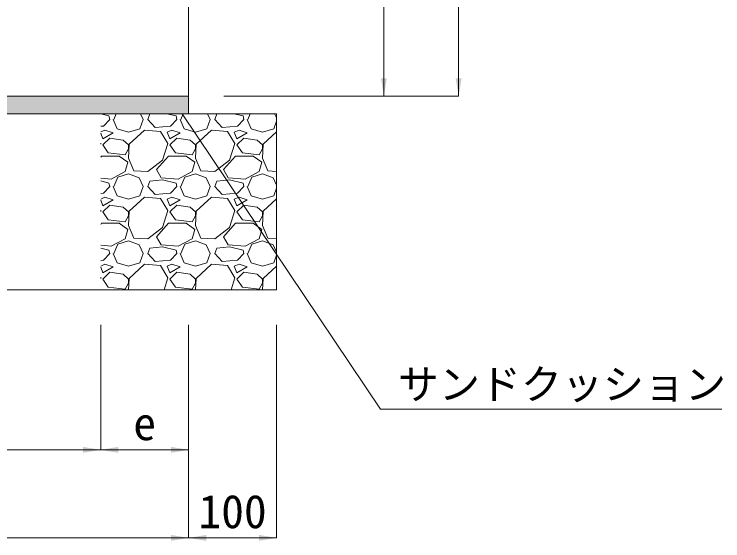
# Model space of a CAD drawing. Units: millimetres at full size; details may follow other scales. Extents: x 87158 to 122251, y -125707 to -112261.
# Drawn here: x 116303 to 117109, y -123015 to -122417 of the extents above; entities that cross this region are included whole.
import ezdxf
from ezdxf.enums import TextEntityAlignment as Align

# ---------------------------------------------------------------- set-up
doc = ezdxf.new("R2010")
doc.units = ezdxf.units.MM
doc.header["$LTSCALE"] = 30
for name, color, linetype, lineweight in [('ハッチング', 7, 'Continuous', 5), ('基礎', 3, 'Continuous', 13), ('寸法線', 7, 'Continuous', 13), ('引出線', 4, 'Continuous', 13), ('本体', 2, 'Continuous', 13)]:
    doc.layers.add(name, color=color, linetype=linetype, lineweight=lineweight)
doc.styles.add('ＭＳ ゴシック', font='')
doc.styles.get('ＭＳ ゴシック').set_extended_font_data('MS Gothic')

# ---------------------------------------------------------------- blocks, each defined once
blk = doc.blocks.new('filled_arrow')
at = {"color": 0, "linetype": 'Continuous', "lineweight": -2}
blk.add_solid([(7.5, 1.25), (0, 0), (7.5, -1.25)], dxfattribs=at)

msp = doc.modelspace()

# ---------------------------------------------------------------- hatches: boundary and pattern name
at = {"layer": 'ハッチング'}
msp.add_hatch(color=256, dxfattribs=at).paths.add_polyline_path([(116501.35, -122529.63), (116501.35, -122509.63), (115901.35, -122509.63), (115901.35, -122529.63)])

# ---------------------------------------------------------------- linework, layer by layer
for p, q in [((116410.8, -122532.24), (116401.35, -122529.88)), ((116411.56, -122536.05), (116404.7, -122543.67)), ((116411.56, -122536.05), (116410.8, -122532.24)), ((116415.37, -122536.05), (116419.94, -122546.72)), ((116416.13, -122536.05), (116418.88, -122529.63)), ((116445.85, -122546.72), (116449.66, -122536.05)), ((116446.7, -122529.63), (116449.66, -122536.05)), ((116455, -122536.05), (116457.28, -122529.95)), ((116463.38, -122545.19), (116455, -122536.05)), ((116460.33, -122529.63), (116457.28, -122529.95)), ((116487, -122532.24), (116476.57, -122529.63)), ((116487.76, -122536.05), (116480.9, -122543.67)), ((116487.76, -122536.05), (116487, -122532.24)), ((116491.57, -122536.05), (116496.14, -122546.72)), ((116492.33, -122536.05), (116495.08, -122529.63)), ((116522.05, -122546.72), (116525.86, -122536.05)), ((116522.9, -122529.63), (116525.86, -122536.05)), ((116531.2, -122536.05), (116533.48, -122529.95)), ((116539.58, -122545.19), (116531.2, -122536.05)), ((116536.53, -122529.63), (116533.48, -122529.95)), ((116563.2, -122532.24), (116552.77, -122529.63)), ((116563.96, -122536.05), (116557.1, -122543.67)), ((116563.96, -122536.05), (116563.2, -122532.24)), ((116567.77, -122536.05), (116572.34, -122546.72)), ((116568.53, -122536.05), (116571.28, -122529.63)), ((116599.1, -122529.63), (116601.35, -122534.51)), ((116404.7, -122543.67), (116401.35, -122543.96)), ((116480.9, -122543.67), (116463.38, -122545.19)), ((116557.1, -122543.67), (116539.58, -122545.19)), ((116598.25, -122546.72), (116601.35, -122538.04)), ((116406.23, -122548.24), (116401.35, -122550.33)), ((116401.35, -122551.67), (116403.94, -122558.15)), ((116403.94, -122558.15), (116415.37, -122551.29)), ((116415.37, -122551.29), (116406.23, -122548.24)), ((116419.94, -122546.72), (116432.9, -122550.53)), ((116432.9, -122550.53), (116445.85, -122546.72)), ((116451.19, -122548.24), (116433.66, -122564.24)), ((116469.47, -122549.76), (116451.19, -122548.24)), ((116477.86, -122563.48), (116469.47, -122549.76)), ((116482.43, -122548.24), (116477.09, -122550.53)), ((116477.09, -122550.53), (116480.14, -122558.15)), ((116480.14, -122558.15), (116491.57, -122551.29)), ((116491.57, -122551.29), (116482.43, -122548.24)), ((116496.14, -122546.72), (116509.1, -122550.53)), ((116509.1, -122550.53), (116522.05, -122546.72)), ((116527.39, -122548.24), (116509.86, -122564.24)), ((116545.67, -122549.76), (116527.39, -122548.24)), ((116554.06, -122563.48), (116545.67, -122549.76)), ((116558.63, -122548.24), (116553.29, -122550.53)), ((116553.29, -122550.53), (116556.34, -122558.15)), ((116556.34, -122558.15), (116567.77, -122551.29)), ((116567.77, -122551.29), (116558.63, -122548.24)), ((116572.34, -122546.72), (116585.3, -122550.53)), ((116585.3, -122550.53), (116598.25, -122546.72)), ((116601.35, -122550.28), (116586.06, -122564.24)), ((116411.56, -122557.38), (116403.94, -122565)), ((116426.8, -122559.67), (116411.56, -122557.38)), ((116432.9, -122565), (116426.8, -122559.67)), ((116487.76, -122557.38), (116480.14, -122565)), ((116503, -122559.67), (116487.76, -122557.38)), ((116509.1, -122565), (116503, -122559.67)), ((116563.96, -122557.38), (116556.34, -122565)), ((116579.2, -122559.67), (116563.96, -122557.38)), ((116585.3, -122565), (116579.2, -122559.67)), ((116401.66, -122563.48), (116401.35, -122562.98)), ((116401.35, -122564.43), (116401.66, -122563.48)), ((116403.94, -122565), (116410.04, -122574.15)), ((116429.09, -122576.43), (116432.9, -122569.58)), ((116433.66, -122564.24), (116432.9, -122580.24)), ((116432.9, -122569.58), (116432.9, -122565)), ((116471.76, -122582.53), (116477.86, -122563.48)), ((116480.14, -122565), (116486.24, -122574.15)), ((116505.29, -122576.43), (116509.1, -122569.58)), ((116509.86, -122564.24), (116509.1, -122580.24)), ((116509.1, -122569.58), (116509.1, -122565)), ((116547.96, -122582.53), (116554.06, -122563.48)), ((116556.34, -122565), (116562.44, -122574.15)), ((116581.49, -122576.43), (116585.3, -122569.58)), ((116586.06, -122564.24), (116585.3, -122580.24)), ((116585.3, -122569.58), (116585.3, -122565)), ((116410.04, -122574.15), (116429.09, -122576.43)), ((116486.24, -122574.15), (116505.29, -122576.43)), ((116562.44, -122574.15), (116581.49, -122576.43)), ((116401.35, -122579.14), (116402.42, -122577.96)), ((116402.42, -122577.96), (116422.23, -122577.96)), ((116422.23, -122577.96), (116432.14, -122584.82)), ((116432.14, -122584.82), (116429.09, -122595.48)), ((116432.9, -122580.24), (116438.99, -122594.72)), ((116455, -122595.48), (116471.76, -122582.53)), ((116464.9, -122593.2), (116478.62, -122577.96)), ((116478.62, -122577.96), (116498.43, -122577.96)), ((116498.43, -122577.96), (116508.34, -122584.82)), ((116508.34, -122584.82), (116505.29, -122595.48)), ((116509.1, -122580.24), (116515.19, -122594.72)), ((116531.2, -122595.48), (116547.96, -122582.53)), ((116541.1, -122593.2), (116554.82, -122577.96)), ((116554.82, -122577.96), (116574.63, -122577.96)), ((116574.63, -122577.96), (116584.54, -122584.82)), ((116584.54, -122584.82), (116581.49, -122595.48)), ((116585.3, -122580.24), (116591.39, -122594.72)), ((116470.24, -122602.34), (116464.9, -122593.2)), ((116546.44, -122602.34), (116541.1, -122593.2)), ((116429.09, -122595.48), (116413.09, -122603.87)), ((116416.13, -122612.25), (116420.71, -122601.58)), ((116420.71, -122601.58), (116432.9, -122597.77)), ((116432.9, -122597.77), (116445.09, -122602.34)), ((116438.99, -122594.72), (116455, -122595.48)), ((116505.29, -122595.48), (116489.29, -122603.87)), ((116492.33, -122612.25), (116496.91, -122601.58)), ((116496.91, -122601.58), (116509.1, -122597.77)), ((116509.1, -122597.77), (116521.29, -122602.34)), ((116515.19, -122594.72), (116531.2, -122595.48)), ((116581.49, -122595.48), (116565.49, -122603.87)), ((116568.53, -122612.25), (116573.11, -122601.58)), ((116573.11, -122601.58), (116585.3, -122597.77)), ((116585.3, -122597.77), (116597.49, -122602.34)), ((116591.39, -122594.72), (116601.35, -122595.2)), ((116413.09, -122603.87), (116401.35, -122602.93)), ((116410.8, -122608.44), (116401.35, -122606.08)), ((116411.56, -122612.25), (116410.8, -122608.44)), ((116445.09, -122602.34), (116449.66, -122612.25)), ((116455, -122612.25), (116457.28, -122606.15)), ((116471.76, -122604.63), (116457.28, -122606.15)), ((116489.29, -122603.87), (116470.24, -122602.34)), ((116487, -122608.44), (116471.76, -122604.63)), ((116487.76, -122612.25), (116487, -122608.44)), ((116521.29, -122602.34), (116525.86, -122612.25)), ((116531.2, -122612.25), (116533.48, -122606.15)), ((116547.96, -122604.63), (116533.48, -122606.15)), ((116565.49, -122603.87), (116546.44, -122602.34)), ((116563.2, -122608.44), (116547.96, -122604.63)), ((116563.96, -122612.25), (116563.2, -122608.44)), ((116597.49, -122602.34), (116601.35, -122610.71)), ((116411.56, -122612.25), (116404.7, -122619.87)), ((116415.37, -122612.25), (116419.94, -122622.92)), ((116445.85, -122622.92), (116449.66, -122612.25)), ((116463.38, -122621.39), (116455, -122612.25)), ((116487.76, -122612.25), (116480.9, -122619.87)), ((116491.57, -122612.25), (116496.14, -122622.92)), ((116522.05, -122622.92), (116525.86, -122612.25)), ((116539.58, -122621.39), (116531.2, -122612.25)), ((116563.96, -122612.25), (116557.1, -122619.87)), ((116567.77, -122612.25), (116572.34, -122622.92)), ((116598.25, -122622.92), (116601.35, -122614.24)), ((116404.7, -122619.87), (116401.35, -122620.16)), ((116406.23, -122624.44), (116401.35, -122626.53)), ((116415.37, -122627.49), (116406.23, -122624.44)), ((116419.94, -122622.92), (116432.9, -122626.73)), ((116432.9, -122626.73), (116445.85, -122622.92)), ((116451.19, -122624.44), (116433.66, -122640.44)), ((116469.47, -122625.96), (116451.19, -122624.44)), ((116480.9, -122619.87), (116463.38, -122621.39)), ((116477.86, -122639.68), (116469.47, -122625.96)), ((116482.43, -122624.44), (116477.09, -122626.73)), ((116491.57, -122627.49), (116482.43, -122624.44)), ((116496.14, -122622.92), (116509.1, -122626.73)), ((116509.1, -122626.73), (116522.05, -122622.92)), ((116527.39, -122624.44), (116509.86, -122640.44)), ((116545.67, -122625.96), (116527.39, -122624.44)), ((116557.1, -122619.87), (116539.58, -122621.39)), ((116554.06, -122639.68), (116545.67, -122625.96)), ((116558.63, -122624.44), (116553.29, -122626.73)), ((116567.77, -122627.49), (116558.63, -122624.44)), ((116572.34, -122622.92), (116585.3, -122626.73)), ((116585.3, -122626.73), (116598.25, -122622.92)), ((116401.35, -122627.87), (116403.94, -122634.35)), ((116403.94, -122634.35), (116415.37, -122627.49)), ((116411.56, -122633.58), (116403.94, -122641.2)), ((116426.8, -122635.87), (116411.56, -122633.58)), ((116477.09, -122626.73), (116480.14, -122634.35)), ((116480.14, -122634.35), (116491.57, -122627.49)), ((116487.76, -122633.58), (116480.14, -122641.2)), ((116503, -122635.87), (116487.76, -122633.58)), ((116553.29, -122626.73), (116556.34, -122634.35)), ((116556.34, -122634.35), (116567.77, -122627.49)), ((116563.96, -122633.58), (116556.34, -122641.2)), ((116579.2, -122635.87), (116563.96, -122633.58)), ((116601.35, -122626.48), (116586.06, -122640.44)), ((116401.66, -122639.68), (116401.35, -122639.18)), ((116401.35, -122640.63), (116401.66, -122639.68)), ((116403.94, -122641.2), (116410.04, -122650.35)), ((116432.9, -122641.2), (116426.8, -122635.87)), ((116433.66, -122640.44), (116432.9, -122656.44)), ((116432.9, -122645.78), (116432.9, -122641.2)), ((116471.76, -122658.73), (116477.86, -122639.68)), ((116480.14, -122641.2), (116486.24, -122650.35)), ((116509.1, -122641.2), (116503, -122635.87)), ((116509.86, -122640.44), (116509.1, -122656.44)), ((116509.1, -122645.78), (116509.1, -122641.2)), ((116547.96, -122658.73), (116554.06, -122639.68)), ((116556.34, -122641.2), (116562.44, -122650.35)), ((116585.3, -122641.2), (116579.2, -122635.87)), ((116586.06, -122640.44), (116585.3, -122656.44)), ((116585.3, -122645.78), (116585.3, -122641.2)), ((116429.09, -122652.63), (116432.9, -122645.78)), ((116505.29, -122652.63), (116509.1, -122645.78)), ((116581.49, -122652.63), (116585.3, -122645.78)), ((116401.35, -122655.34), (116402.42, -122654.16)), ((116402.42, -122654.16), (116422.23, -122654.16)), ((116410.04, -122650.35), (116429.09, -122652.63)), ((116422.23, -122654.16), (116432.14, -122661.02)), ((116432.9, -122656.44), (116438.99, -122670.92)), ((116464.9, -122669.4), (116478.62, -122654.16)), ((116478.62, -122654.16), (116498.43, -122654.16)), ((116486.24, -122650.35), (116505.29, -122652.63)), ((116498.43, -122654.16), (116508.34, -122661.02)), ((116509.1, -122656.44), (116515.19, -122670.92)), ((116541.1, -122669.4), (116554.82, -122654.16)), ((116554.82, -122654.16), (116574.63, -122654.16)), ((116562.44, -122650.35), (116581.49, -122652.63)), ((116574.63, -122654.16), (116584.54, -122661.02)), ((116585.3, -122656.44), (116591.39, -122670.92)), ((116432.14, -122661.02), (116429.09, -122671.68)), ((116455, -122671.68), (116471.76, -122658.73)), ((116508.34, -122661.02), (116505.29, -122671.68)), ((116531.2, -122671.68), (116547.96, -122658.73)), ((116584.54, -122661.02), (116581.49, -122671.68)), ((116429.09, -122671.68), (116413.09, -122680.07)), ((116420.71, -122677.78), (116432.9, -122673.97)), ((116432.9, -122673.97), (116445.09, -122678.54)), ((116438.99, -122670.92), (116455, -122671.68)), ((116470.24, -122678.54), (116464.9, -122669.4)), ((116505.29, -122671.68), (116489.29, -122680.07)), ((116496.91, -122677.78), (116509.1, -122673.97)), ((116509.1, -122673.97), (116521.29, -122678.54)), ((116515.19, -122670.92), (116531.2, -122671.68)), ((116546.44, -122678.54), (116541.1, -122669.4)), ((116581.49, -122671.68), (116565.49, -122680.07)), ((116573.11, -122677.78), (116585.3, -122673.97)), ((116585.3, -122673.97), (116597.49, -122678.54)), ((116591.39, -122670.92), (116601.35, -122671.4)), ((116413.09, -122680.07), (116401.35, -122679.13)), ((116410.8, -122684.64), (116401.35, -122682.28)), ((116416.13, -122688.45), (116420.71, -122677.78)), ((116445.09, -122678.54), (116449.66, -122688.45)), ((116455, -122688.45), (116457.28, -122682.35)), ((116471.76, -122680.83), (116457.28, -122682.35)), ((116489.29, -122680.07), (116470.24, -122678.54)), ((116487, -122684.64), (116471.76, -122680.83)), ((116492.33, -122688.45), (116496.91, -122677.78)), ((116521.29, -122678.54), (116525.86, -122688.45)), ((116531.2, -122688.45), (116533.48, -122682.35)), ((116547.96, -122680.83), (116533.48, -122682.35)), ((116565.49, -122680.07), (116546.44, -122678.54)), ((116563.2, -122684.64), (116547.96, -122680.83)), ((116568.53, -122688.45), (116573.11, -122677.78)), ((116597.49, -122678.54), (116601.35, -122686.91)), ((116411.56, -122688.45), (116404.7, -122696.07)), ((116411.56, -122688.45), (116410.8, -122684.64)), ((116415.37, -122688.45), (116419.94, -122699.12)), ((116445.85, -122699.12), (116449.66, -122688.45)), ((116463.38, -122697.59), (116455, -122688.45)), ((116487.76, -122688.45), (116480.9, -122696.07)), ((116487.76, -122688.45), (116487, -122684.64)), ((116491.57, -122688.45), (116496.14, -122699.12)), ((116522.05, -122699.12), (116525.86, -122688.45)), ((116539.58, -122697.59), (116531.2, -122688.45)), ((116563.96, -122688.45), (116557.1, -122696.07)), ((116563.96, -122688.45), (116563.2, -122684.64)), ((116567.77, -122688.45), (116572.34, -122699.12)), ((116598.25, -122699.12), (116601.35, -122690.44)), ((116404.7, -122696.07), (116401.35, -122696.36)), ((116480.9, -122696.07), (116463.38, -122697.59)), ((116557.1, -122696.07), (116539.58, -122697.59)), ((116406.23, -122700.64), (116401.35, -122702.73)), ((116401.35, -122704.07), (116403.94, -122710.55)), ((116403.94, -122710.55), (116415.37, -122703.69)), ((116415.37, -122703.69), (116406.23, -122700.64)), ((116419.94, -122699.12), (116432.9, -122702.93)), ((116432.9, -122702.93), (116445.85, -122699.12)), ((116451.19, -122700.64), (116433.66, -122716.64)), ((116469.47, -122702.16), (116451.19, -122700.64)), ((116477.86, -122715.88), (116469.47, -122702.16)), ((116482.43, -122700.64), (116477.09, -122702.93)), ((116477.09, -122702.93), (116480.14, -122710.55)), ((116480.14, -122710.55), (116491.57, -122703.69)), ((116491.57, -122703.69), (116482.43, -122700.64)), ((116496.14, -122699.12), (116509.1, -122702.93)), ((116509.1, -122702.93), (116522.05, -122699.12)), ((116527.39, -122700.64), (116509.86, -122716.64)), ((116545.67, -122702.16), (116527.39, -122700.64)), ((116554.06, -122715.88), (116545.67, -122702.16)), ((116558.63, -122700.64), (116553.29, -122702.93)), ((116553.29, -122702.93), (116556.34, -122710.55)), ((116556.34, -122710.55), (116567.77, -122703.69)), ((116567.77, -122703.69), (116558.63, -122700.64)), ((116572.34, -122699.12), (116585.3, -122702.93)), ((116585.3, -122702.93), (116598.25, -122699.12)), ((116601.35, -122702.68), (116586.06, -122716.64)), ((116411.56, -122709.78), (116403.94, -122717.4)), ((116426.8, -122712.07), (116411.56, -122709.78)), ((116432.9, -122717.4), (116426.8, -122712.07)), ((116487.76, -122709.78), (116480.14, -122717.4)), ((116503, -122712.07), (116487.76, -122709.78)), ((116509.1, -122717.4), (116503, -122712.07)), ((116563.96, -122709.78), (116556.34, -122717.4)), ((116579.2, -122712.07), (116563.96, -122709.78)), ((116585.3, -122717.4), (116579.2, -122712.07)), ((116401.66, -122715.88), (116401.35, -122715.38)), ((116401.35, -122716.83), (116401.66, -122715.88)), ((116403.94, -122717.4), (116410.04, -122726.55)), ((116429.09, -122728.83), (116432.9, -122721.98)), ((116432.9, -122721.98), (116432.9, -122717.4)), ((116433.66, -122716.64), (116433.04, -122729.63)), ((116473.46, -122729.63), (116477.86, -122715.88)), ((116480.14, -122717.4), (116486.24, -122726.55)), ((116505.29, -122728.83), (116509.1, -122721.98)), ((116509.1, -122721.98), (116509.1, -122717.4)), ((116509.86, -122716.64), (116509.24, -122729.63)), ((116549.66, -122729.63), (116554.06, -122715.88)), ((116556.34, -122717.4), (116562.44, -122726.55)), ((116581.49, -122728.83), (116585.3, -122721.98)), ((116585.3, -122721.98), (116585.3, -122717.4)), ((116586.06, -122716.64), (116585.44, -122729.63)), ((116410.04, -122726.55), (116429.09, -122728.83)), ((116486.24, -122726.55), (116505.29, -122728.83)), ((116562.44, -122726.55), (116581.49, -122728.83))]:
    msp.add_line(p, q, dxfattribs=at)
at = {"layer": '基礎'}
for p, q in [((116501.35, -122509.63), (116501.35, -122529.63)), ((115801.35, -122529.63), (116601.35, -122529.63)), ((116601.35, -122529.63), (116601.35, -122729.63)), ((115801.35, -122729.63), (116601.35, -122729.63))]:
    msp.add_line(p, q, dxfattribs=at)
at = {"layer": '寸法線'}
for p, q in [((116808.36, -120969.63), (116808.36, -122509.63)), ((116723.36, -121059.63), (116723.36, -122509.63)), ((116541.35, -122509.63), (116723.36, -122509.63)), ((116541.35, -122509.63), (116808.36, -122509.63)), ((116401.35, -122769.63), (116401.35, -122911.42)), ((116401.35, -122769.63), (116401.35, -122911.42)), ((116501.35, -122769.63), (116501.35, -122911.42)), ((116501.35, -122769.63), (116501.35, -123011.42)), ((116501.35, -122769.63), (116501.35, -123011.42)), ((116601.35, -122769.63), (116601.35, -123011.42)), ((116001.35, -122911.42), (116401.35, -122911.42)), ((116401.35, -122911.42), (116501.35, -122911.42)), ((115901.35, -123011.42), (116501.35, -123011.42)), ((116501.35, -123011.42), (116601.35, -123011.42))]:
    msp.add_line(p, q, dxfattribs=at)
at = {"layer": '引出線'}
msp.add_lwpolyline([(116494.07, -122529.63), (116719.39, -122865.2), (117107.61, -122865.2)], dxfattribs=at)
at = {"layer": '本体', "lineweight": 20}
for p, q in [((116501.35, -122509.63), (116501.35, -121059.63)), ((115901.35, -122509.63), (116501.35, -122509.63))]:
    msp.add_line(p, q, dxfattribs=at)

# ---------------------------------------------------------------- block references
at = {"layer": '寸法線', "xscale": 2.67, "yscale": 2.67}
for p, rotation in [((116723.36, -122509.63), 90), ((116808.36, -122509.63), 90), ((116401.35, -122911.42), 180), ((116501.35, -122911.42), 180), ((116501.35, -123011.42), 180), ((116601.35, -123011.42), 180)]:
    msp.add_blockref('filled_arrow', p, dxfattribs=dict(at, rotation=rotation))
for p in [(116401.35, -122911.42), (116501.35, -123011.42)]:
    msp.add_blockref('filled_arrow', p, dxfattribs=at)
at = {"layer": '引出線', "xscale": 0.16, "yscale": 0.16, "rotation": 303.9}
msp.add_blockref('filled_arrow', (116494.07, -122529.63), dxfattribs=at)

# ---------------------------------------------------------------- texts
at = {"layer": '寸法線', "style": 'ＭＳ ゴシック'}
for s, p in [('e', (116451.35, -122881.42)), ('100', (116551.35, -122981.42))]:
    msp.add_text(s, height=37.98, dxfattribs=at).set_placement(p, align=Align.MIDDLE_CENTER)
at = {"layer": '引出線', "style": 'ＭＳ ゴシック'}
msp.add_text('サンドクッション', height=34.18, dxfattribs=at).set_placement((116739.39, -122819.81), align=Align.TOP_LEFT)

doc.saveas('drawing.dxf')
